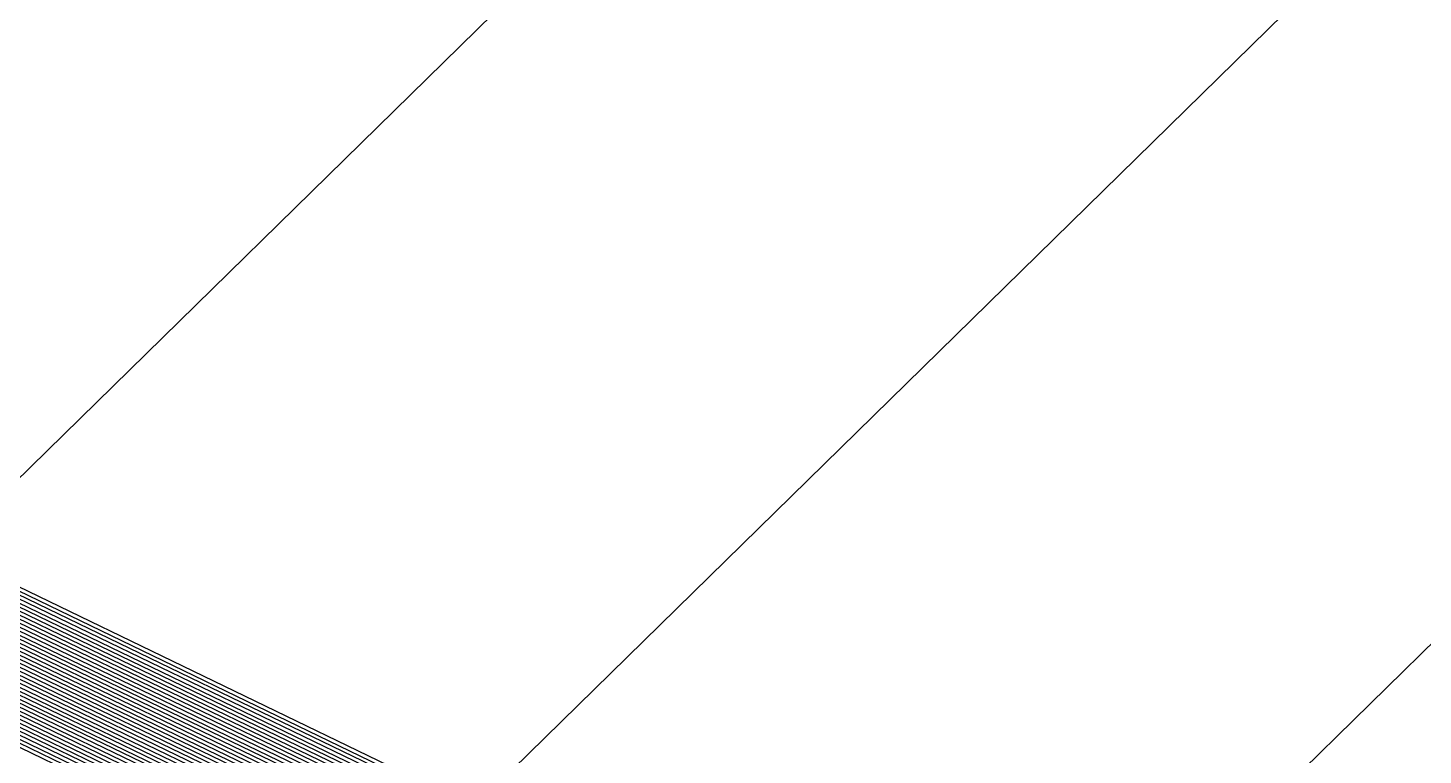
# Model space of a CAD drawing. Extents: x 7084 to 11035, y 13750 to 16729.
# Drawn here: x 8653.563 to 8654.436, y 15526.62 to 15527.075 of the extents above; entities that cross this region are included whole.
import ezdxf

# ---------------------------------------------------------------- set-up
doc = ezdxf.new("R2010")
doc.units = 0
doc.layers.add('Default', color=7, linetype='Continuous')

msp = doc.modelspace()

# ---------------------------------------------------------------- linework, layer by layer
at = {"layer": 'Default'}
for points in [[(8243.51722, 15253.66994), (8450.03969, 15361.71143), (8481.0156, 15359.86014), (8515.11257, 15430.48953), (8599.34399, 15443.44823), (8628.56994, 15484.85173), (8691.2036, 15454.61479), (8732.46874, 15443.85512), (8776.73253, 15471.51997), (8731.38931, 15526.46191), (8705.8166, 15501.4192), (8643.18294, 15531.65613), (8668.75566, 15556.69885), (8760.07078, 15742.88465), (8814.86944, 15781.85263), (8907.41836, 15803.77211), (8973.13005, 15909.46491), (9170.26511, 15773.23865)], [(8265.31646, 15250.11059), (8457.55811, 15350.68112), (8486.39207, 15348.95785), (8522.57989, 15423.91829), (8600.98681, 15435.98091), (8632.00491, 15479.92329), (8690.30752, 15451.77721), (8734.10307, 15440.35775), (8781.08115, 15469.71902), (8732.95745, 15528.03005), (8705.8166, 15501.4517), (8647.51399, 15529.59778), (8674.65484, 15556.17613), (8759.65563, 15729.48738), (8817.81458, 15770.84491), (8916.03867, 15794.10851), (8977.20646, 15892.49276), (9160.70984, 15765.68641)], [(8266.99332, 15249.83679), (8458.13645, 15349.83263), (8486.80565, 15348.11921), (8523.1543, 15423.41281), (8601.11318, 15435.4065), (8632.26914, 15479.54418), (8690.23859, 15451.55894), (8734.22879, 15440.08872), (8781.41566, 15469.58049), (8733.07808, 15528.15068), (8705.8166, 15501.4542), (8647.84715, 15529.43945), (8675.10863, 15556.13592), (8759.62369, 15728.45682), (8818.04113, 15769.99817), (8916.70177, 15793.36515), (8977.52003, 15891.18721), (9159.97482, 15765.10546), (9284.59874, 15761.21092)], [(8268.67018, 15249.56299), (8458.71479, 15348.98415), (8487.21923, 15347.28057), (8523.72871, 15422.90733), (8601.23955, 15434.83209), (8632.53337, 15479.16507), (8690.16966, 15451.34066), (8734.35451, 15439.81969), (8781.75017, 15469.44196), (8733.1987, 15528.2713), (8705.8166, 15501.4567), (8648.18031, 15529.28111), (8675.56241, 15556.09571), (8759.59175, 15727.42626), (8818.26768, 15769.15142), (8917.36487, 15792.6218), (8977.8336, 15889.88166), (9159.2398, 15764.52452), (9284.41515, 15760.61275)], [(8280.40823, 15247.64642), (8462.76318, 15343.04475), (8490.11425, 15341.41011), (8527.74958, 15419.36896), (8602.12414, 15430.81122), (8634.38297, 15476.5113), (8689.68716, 15449.81273), (8735.23453, 15437.93649), (8784.09173, 15468.47222), (8734.04308, 15529.11568), (8705.8166, 15501.4742), (8650.51241, 15528.17277), (8678.7389, 15555.81425), (8759.36821, 15720.21235), (8819.85352, 15763.22419), (8922.00658, 15787.41832), (8980.0286, 15880.74282), (9154.09466, 15760.45793), (9283.13004, 15756.42553), (9355.7124, 15730.88729), (9429.63896, 15702.66081), (9663.79923, 15764.87711)], [(8600.22858, 15439.42736), (8630.41954, 15482.19796), (8690.72109, 15453.08687), (8733.34876, 15441.97192), (8779.0741, 15470.55023), (8732.23369, 15527.30629), (8705.8166, 15501.4367), (8645.51505, 15530.54779), (8671.93214, 15556.41738), (8759.84723, 15735.67073), (8816.45529, 15775.9254)], [(8779.40861, 15470.41169), (8732.35432, 15527.42692), (8705.8166, 15501.4392), (8645.84821, 15530.38946), (8672.38593, 15556.37718), (8759.8153, 15734.64018), (8816.68183, 15775.07865)], [(8816.90838, 15774.2319), (8759.78336, 15733.60962), (8672.83971, 15556.33697), (8646.18136, 15530.23112), (8705.8166, 15501.4417), (8732.47495, 15527.54755), (8779.74311, 15470.27316), (8733.6002, 15441.43386), (8690.58324, 15452.65031), (8630.948, 15481.43973), (8600.48133, 15438.27855), (8520.28225, 15425.94021), (8484.73777, 15352.3124), (8455.24475, 15354.07506), (8258.609, 15251.20577)], [(8780.07762, 15470.13463), (8732.59557, 15527.66817), (8705.8166, 15501.4442), (8646.51452, 15530.07279), (8673.29349, 15556.29676), (8759.75143, 15732.57906), (8817.13493, 15773.38516)], [(8780.41213, 15469.99609), (8732.7162, 15527.7888), (8705.8166, 15501.4467), (8646.84768, 15529.91445), (8673.74728, 15556.25655), (8759.71949, 15731.5485), (8817.36148, 15772.53841)], [(8263.63959, 15250.38438), (8456.97977, 15351.5296), (8485.9785, 15349.79649), (8522.00548, 15424.42377), (8600.86044, 15436.55532), (8631.74068, 15480.3024), (8690.37645, 15451.99549), (8733.97735, 15440.62678), (8780.74664, 15469.85756), (8732.83682, 15527.90942), (8705.8166, 15501.4492), (8647.18084, 15529.75612), (8674.20106, 15556.21634), (8759.68756, 15730.51794), (8817.58803, 15771.69166)], [(8601.36592, 15434.25768), (8632.7976, 15478.78596), (8690.10073, 15451.12239), (8734.48022, 15439.55066), (8782.08468, 15469.30342), (8733.31933, 15528.39193), (8705.8166, 15501.4592), (8648.51347, 15529.12278), (8676.0162, 15556.05551), (8759.55982, 15726.39571), (8818.49423, 15768.30467)], [(8734.60594, 15439.28163), (8782.41919, 15469.16489), (8733.43995, 15528.51255), (8705.8166, 15501.4617), (8648.84662, 15528.96444), (8676.46998, 15556.0153), (8759.52788, 15725.36515), (8818.72078, 15767.45792)], [(8273.70078, 15248.7416), (8460.44982, 15346.43869), (8488.45995, 15344.76466), (8525.45194, 15421.39089), (8601.61866, 15433.10886), (8633.32605, 15478.02774), (8689.96287, 15450.68584), (8734.73166, 15439.0126), (8782.7537, 15469.02635), (8733.56058, 15528.63318), (8705.8166, 15501.4642), (8649.17978, 15528.80611), (8676.92376, 15555.97509), (8759.49595, 15724.33459), (8818.94733, 15766.61118)], [(8819.17388, 15765.76443), (8759.46401, 15723.30403), (8677.37755, 15555.93488), (8649.51294, 15528.64777), (8705.8166, 15501.4667), (8733.68121, 15528.75381), (8783.08821, 15468.88782), (8734.85738, 15438.74358), (8689.89394, 15450.46756), (8633.59028, 15477.64863), (8601.74503, 15432.53445), (8526.02635, 15420.8854), (8488.87353, 15343.92602), (8461.02816, 15345.59021), (8275.37764, 15248.46781)], [(8633.85451, 15477.26952), (8689.82501, 15450.24928), (8734.98309, 15438.47455), (8783.42272, 15468.74928), (8733.80183, 15528.87443), (8705.8166, 15501.4692), (8649.8461, 15528.48944), (8677.83133, 15555.89467), (8759.43208, 15722.27347), (8819.40043, 15764.91768)], [(8278.73137, 15247.92022), (8462.18484, 15343.89324), (8489.70068, 15342.24875), (8527.17517, 15419.87444), (8601.99777, 15431.38563), (8634.11874, 15476.89041), (8689.75608, 15450.03101), (8735.10881, 15438.20552), (8783.75722, 15468.61075), (8733.92246, 15528.99506), (8705.8166, 15501.4717), (8650.17926, 15528.3311), (8678.28511, 15555.85446), (8759.40015, 15721.24291), (8819.62698, 15764.07093)], [(8490.52782, 15340.57147), (8528.32399, 15418.86348), (8602.25051, 15430.23681), (8634.6472, 15476.13219), (8689.61823, 15449.59446), (8735.36025, 15437.66746), (8784.42624, 15468.33368), (8734.16371, 15529.23631), (8705.8166, 15501.4767), (8650.84557, 15528.01443), (8679.19268, 15555.77404), (8759.33627, 15719.18179), (8820.08007, 15762.37744)], [(8490.9414, 15339.73283), (8528.8984, 15418.358), (8602.37688, 15429.6624), (8634.91143, 15475.75308), (8689.5493, 15449.37618), (8735.48596, 15437.39843), (8784.76075, 15468.19515), (8734.28434, 15529.35694), (8705.8166, 15501.4792), (8651.17873, 15527.8561), (8679.64646, 15555.73384), (8759.30434, 15718.15123), (8820.30662, 15761.53069)], [(8285.43883, 15246.82503), (8464.4982, 15340.4993), (8491.35498, 15338.89419), (8529.47281, 15417.85252), (8602.50325, 15429.08799), (8635.17565, 15475.37397), (8689.48037, 15449.15791), (8735.61168, 15437.1294), (8785.09526, 15468.05661), (8734.40496, 15529.47756), (8705.8166, 15501.4817), (8651.51189, 15527.69776), (8680.10025, 15555.69363), (8759.2724, 15717.12068), (8820.53317, 15760.68394)], [(8287.11569, 15246.55123), (8465.07654, 15339.65081), (8491.76855, 15338.05556), (8530.04722, 15417.34704), (8602.62962, 15428.51358), (8635.43988, 15474.99486), (8689.41144, 15448.93963), (8735.7374, 15436.86038), (8785.42977, 15467.91808), (8734.52559, 15529.59819), (8705.8166, 15501.4842), (8651.84504, 15527.53943), (8680.55403, 15555.65342), (8759.24047, 15716.09012), (8820.75972, 15759.8372)], [(8820.98627, 15758.99045), (8759.20853, 15715.05956), (8681.00782, 15555.61321), (8652.1782, 15527.38109), (8705.8166, 15501.4867), (8734.64621, 15529.71881), (8785.76428, 15467.77955), (8735.86312, 15436.59135), (8689.34251, 15448.72136), (8635.70411, 15474.61575), (8602.75599, 15427.93917), (8530.62163, 15416.84156), (8492.18213, 15337.21692), (8465.65488, 15338.80233), (8288.79256, 15246.27744)], [(8290.46942, 15246.00364), (8466.23322, 15337.95384), (8492.5957, 15336.37828), (8531.19604, 15416.33608), (8602.88236, 15427.36476), (8635.96834, 15474.23664), (8689.27358, 15448.50308), (8735.98884, 15436.32232), (8786.09879, 15467.64101), (8734.76684, 15529.83944), (8705.8166, 15501.4892), (8652.51136, 15527.22276), (8681.4616, 15555.573), (8759.1766, 15714.029), (8821.21282, 15758.1437)], [(8493.00928, 15335.53964), (8531.77045, 15415.8306), (8603.00873, 15426.79035), (8636.23257, 15473.85753), (8689.20465, 15448.2848), (8736.11455, 15436.05329), (8786.4333, 15467.50248), (8734.88747, 15529.96007), (8705.8166, 15501.4917), (8652.84452, 15527.06443), (8681.91538, 15555.53279), (8759.14466, 15712.99844), (8821.43937, 15757.29695)], [(8494.25, 15333.02373), (8533.49368, 15414.31416), (8603.38784, 15425.06712), (8637.02525, 15472.7202), (8688.99786, 15447.62998), (8736.49171, 15435.2462), (8787.43682, 15467.08688), (8735.24934, 15530.32194), (8705.8166, 15501.4992), (8653.84399, 15526.58942), (8683.27673, 15555.41217), (8759.04886, 15709.90677), (8822.11902, 15754.75671)], [(8298.85374, 15244.63466), (8469.12492, 15333.71141), (8494.66358, 15332.18509), (8534.06809, 15413.80868), (8603.51421, 15424.49271), (8637.28948, 15472.34109), (8688.92893, 15447.4117), (8736.61742, 15434.97717), (8787.77133, 15466.94834), (8735.36997, 15530.44257), (8705.8166, 15501.5017), (8654.17715, 15526.43109), (8683.73052, 15555.37196), (8759.01692, 15708.87621), (8822.34557, 15753.90996)], [(8760.3582, 15752.15967), (8664.6716, 15557.06072), (8640.18452, 15533.08115), (8705.8166, 15501.3967), (8730.30368, 15525.37628), (8773.72195, 15472.76677), (8731.33728, 15446.27638), (8691.82396, 15456.57927), (8626.19189, 15488.26372), (8598.20666, 15448.61792), (8509.94288, 15435.03886), (8477.29342, 15367.40789), (8444.83462, 15369.34779), (8228.42544, 15256.13411)], [(8774.05646, 15472.62824), (8730.4243, 15525.4969), (8705.8166, 15501.3992), (8640.51768, 15532.92281), (8665.12538, 15557.02052), (8760.32626, 15751.12912)], [(8760.29433, 15750.09856), (8665.57917, 15556.98031), (8640.85084, 15532.76448), (8705.8166, 15501.4017), (8730.54493, 15525.61753), (8774.39097, 15472.48971), (8731.58872, 15445.73832), (8691.6861, 15456.14272), (8626.72034, 15487.5055), (8598.4594, 15447.4691), (8511.0917, 15434.0279), (8478.12058, 15365.73061), (8445.9913, 15367.65082), (8231.77917, 15255.58652)], [(8233.45604, 15255.31272), (8446.56964, 15366.80234), (8478.53415, 15364.89197), (8511.66611, 15433.52242), (8598.58577, 15446.89469), (8626.98457, 15487.12639), (8691.61717, 15455.92445), (8731.71444, 15445.46929), (8774.72548, 15472.35117), (8730.66556, 15525.73816), (8705.8166, 15501.4042), (8641.184, 15532.60614), (8666.03295, 15556.9401), (8760.26239, 15749.068)], [(8235.1329, 15255.03892), (8447.14798, 15365.95385), (8478.94772, 15364.05333), (8512.24052, 15433.01694), (8598.71214, 15446.32028), (8627.2488, 15486.74728), (8691.54825, 15455.70617), (8731.84015, 15445.20026), (8775.05999, 15472.21264), (8730.78618, 15525.85878), (8705.8166, 15501.4067), (8641.51715, 15532.44781), (8666.48674, 15556.89989), (8760.23046, 15748.03744)], [(8479.3613, 15363.2147), (8512.81493, 15432.51146), (8598.83851, 15445.74587), (8627.51303, 15486.36817), (8691.47932, 15455.4879), (8731.96587, 15444.93124), (8775.3945, 15472.0741), (8730.90681, 15525.97941), (8705.8166, 15501.4092), (8641.85031, 15532.28947), (8666.94052, 15556.85968), (8760.19852, 15747.00688)], [(8448.30466, 15364.25688), (8479.77487, 15362.37606), (8513.38934, 15432.00598), (8598.96488, 15445.17146), (8627.77726, 15485.98906), (8691.41039, 15455.26962), (8732.09159, 15444.66221), (8775.72901, 15471.93557), (8731.02743, 15526.10003), (8705.8166, 15501.4117), (8642.18347, 15532.13114), (8667.3943, 15556.81947), (8760.16659, 15745.97632)], [(8599.09125, 15444.59705), (8628.04148, 15485.60995), (8691.34146, 15455.05134), (8732.21731, 15444.39318), (8776.06351, 15471.79704), (8731.14806, 15526.22066), (8705.8166, 15501.4142), (8642.51663, 15531.9728), (8667.84809, 15556.77926), (8760.13465, 15744.94576)], [(8599.21762, 15444.02264), (8628.30571, 15485.23084), (8691.27253, 15454.83307), (8732.34302, 15444.12415), (8776.39802, 15471.6585), (8731.26869, 15526.34129), (8705.8166, 15501.4167), (8642.84979, 15531.81447), (8668.30187, 15556.73905), (8760.10272, 15743.9152)], [(8245.19409, 15253.39615), (8450.61803, 15360.86294), (8481.42918, 15359.02151), (8515.68698, 15429.98405), (8599.47036, 15442.87382), (8628.83417, 15484.47262), (8691.13467, 15454.39652), (8732.59446, 15443.58609), (8777.06704, 15471.38143), (8731.50994, 15526.58254), (8705.8166, 15501.4217), (8643.5161, 15531.4978), (8669.20944, 15556.65864), (8760.03884, 15741.85409)], [(8246.87095, 15253.12235), (8451.19637, 15360.01446), (8481.84275, 15358.18287), (8516.26139, 15429.47857), (8599.59673, 15442.29941), (8629.0984, 15484.09351), (8691.06574, 15454.17824), (8732.72018, 15443.31706), (8777.40155, 15471.2429), (8731.63056, 15526.70316), (8705.8166, 15501.4242), (8643.84926, 15531.33946), (8669.66322, 15556.61843), (8760.00691, 15740.82353)], [(8759.97497, 15739.79297), (8670.11701, 15556.57822), (8644.18242, 15531.18113), (8705.8166, 15501.4267), (8731.75119, 15526.82379), (8777.73606, 15471.10436), (8732.84589, 15443.04803), (8690.99681, 15453.95997), (8629.36263, 15483.7144), (8599.7231, 15441.725), (8516.8358, 15428.97309), (8482.25633, 15357.34423), (8451.77471, 15359.16597), (8248.54781, 15252.84855)], [(8250.22468, 15252.57476), (8452.35305, 15358.31749), (8482.6699, 15356.50559), (8517.41021, 15428.46761), (8599.84947, 15441.15059), (8629.62686, 15483.33529), (8690.92788, 15453.74169), (8732.97161, 15442.77901), (8778.07057, 15470.96583), (8731.87182, 15526.94442), (8705.8166, 15501.4292), (8644.51557, 15531.02279), (8670.57079, 15556.53801), (8759.94304, 15738.76241)], [(8759.9111, 15737.73185), (8671.02457, 15556.4978), (8644.84873, 15530.86446), (8705.8166, 15501.4317), (8731.99244, 15527.06504), (8778.40508, 15470.8273), (8733.09733, 15442.50998), (8690.85895, 15453.52342), (8629.89108, 15482.95618), (8599.97584, 15440.57618), (8517.98462, 15427.96213), (8483.08348, 15355.66695), (8452.93139, 15357.469), (8251.90154, 15252.30096)], [(8671.47836, 15556.45759), (8645.18189, 15530.70612), (8705.8166, 15501.4342), (8732.11307, 15527.18567), (8778.73959, 15470.68876), (8733.22305, 15442.24095), (8690.79002, 15453.30514), (8630.15531, 15482.57707), (8600.10221, 15440.00177), (8518.55903, 15427.45665), (8483.49705, 15354.82832), (8453.50973, 15356.62052), (8253.57841, 15252.02716)], [(8682.36917, 15555.49258), (8653.17768, 15526.90609), (8705.8166, 15501.4942), (8735.00809, 15530.08069), (8786.76781, 15467.36394), (8736.24027, 15435.78426), (8689.13572, 15448.06653), (8636.4968, 15473.47842), (8603.1351, 15426.21594), (8532.34486, 15415.32512), (8493.42285, 15334.701), (8467.3899, 15336.25687), (8293.82315, 15245.45605)], [(8295.50001, 15245.18225), (8467.96824, 15335.40838), (8493.83642, 15333.86237), (8532.91927, 15414.81964), (8603.26147, 15425.64153), (8636.76103, 15473.09931), (8689.06679, 15447.84825), (8736.36599, 15435.51523), (8787.10232, 15467.22541), (8735.12872, 15530.20132), (8705.8166, 15501.4967), (8653.51083, 15526.74776), (8682.82295, 15555.45237)]]:
    msp.add_lwpolyline(points, dxfattribs=at)

doc.saveas('drawing.dxf')
